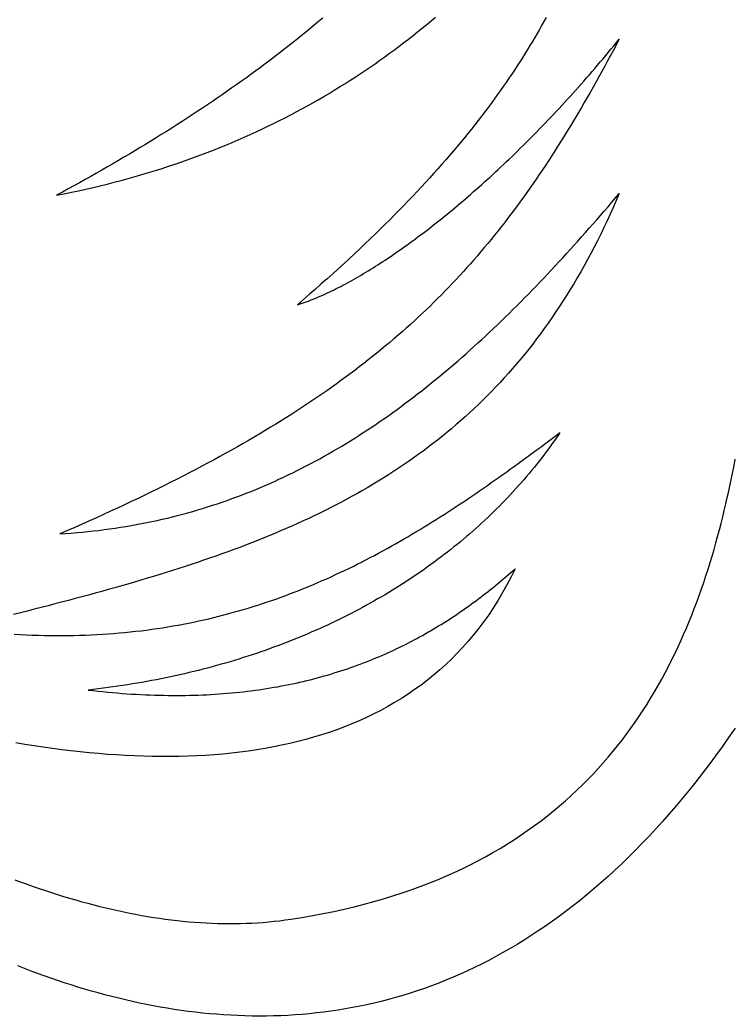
# Model space of a CAD drawing. Extents: x 5 to 105, y 2 to 136.
# Drawn here: x 68.8 to 77.66, y 24.67 to 37 of the extents above; entities that cross this region are included whole.
import ezdxf

# ---------------------------------------------------------------- set-up
doc = ezdxf.new("R2010")
doc.units = 0
doc.layers.get('0').update_dxf_attribs({"linetype": 'CONTINUOUS'})

msp = doc.modelspace()

# ---------------------------------------------------------------- linework, layer by layer
at = {"color": 7}
for points in [[(69.2576, 34.8307, 0), (69.3491, 34.8485, 0), (69.4399, 34.867, 0), (69.5301, 34.886, 0), (69.6196, 34.9057, 0), (69.7085, 34.926, 0), (69.7967, 34.9469, 0), (69.8843, 34.9683, 0), (69.9713, 34.9904, 0), (70.0576, 35.0131, 0), (70.1432, 35.0363, 0), (70.2283, 35.0602, 0), (70.3127, 35.0846, 0), (70.3965, 35.1095, 0), (70.4796, 35.135, 0), (70.5621, 35.1611, 0), (70.644, 35.1877, 0), (70.7253, 35.2149, 0), (70.806, 35.2425, 0), (70.8861, 35.2708, 0), (70.9655, 35.2995, 0), (71.0444, 35.3287, 0), (71.1226, 35.3585, 0), (71.2002, 35.3888, 0), (71.2773, 35.4195, 0), (71.3537, 35.4508, 0), (71.4295, 35.4825, 0), (71.5048, 35.5147, 0), (71.5794, 35.5474, 0), (71.6535, 35.5806, 0), (71.7269, 35.6142, 0), (71.7998, 35.6483, 0), (71.8721, 35.6828, 0), (71.9439, 35.7178, 0), (72.015, 35.7532, 0), (72.0856, 35.7891, 0), (72.1556, 35.8253, 0), (72.2251, 35.862, 0), (72.2939, 35.8991, 0), (72.3622, 35.9366, 0), (72.43, 35.9745, 0), (72.4972, 36.0129, 0), (72.5638, 36.0516, 0), (72.6299, 36.0906, 0), (72.6954, 36.1301, 0), (72.7604, 36.1699, 0), (72.8248, 36.2101, 0), (72.8887, 36.2507, 0), (72.9521, 36.2916, 0), (73.0149, 36.3329, 0), (73.0771, 36.3745, 0), (73.1389, 36.4165, 0), (73.2001, 36.4587, 0), (73.2607, 36.5013, 0), (73.3209, 36.5443, 0), (73.3805, 36.5875, 0), (73.4396, 36.631, 0), (73.4982, 36.6749, 0), (73.5562, 36.719, 0), (73.6138, 36.7634, 0), (73.6708, 36.8081, 0), (73.7273, 36.8531, 0), (73.7834, 36.8984, 0), (73.8389, 36.9439, 0), (73.8939, 36.9897, 0), (73.9484, 37.0357, 0)], [(72.5536, 37.0231, 0), (72.5008, 36.9788, 0), (72.4477, 36.9346, 0), (72.3942, 36.8905, 0), (72.3404, 36.8465, 0), (72.2861, 36.8027, 0), (72.2315, 36.7589, 0), (72.1765, 36.7153, 0), (72.1212, 36.6717, 0), (72.0654, 36.6283, 0), (72.0093, 36.585, 0), (71.9528, 36.5419, 0), (71.896, 36.4988, 0), (71.8388, 36.4559, 0), (71.7812, 36.413, 0), (71.7232, 36.3703, 0), (71.6649, 36.3277, 0), (71.6062, 36.2852, 0), (71.5471, 36.2428, 0), (71.4877, 36.2005, 0), (71.4279, 36.1584, 0), (71.3678, 36.1163, 0), (71.3073, 36.0744, 0), (71.2464, 36.0326, 0), (71.1852, 35.9909, 0), (71.1236, 35.9493, 0), (71.0617, 35.9078, 0), (70.9994, 35.8665, 0), (70.9367, 35.8252, 0), (70.8737, 35.7841, 0), (70.8104, 35.7431, 0), (70.7467, 35.7022, 0), (70.6826, 35.6614, 0), (70.6182, 35.6207, 0), (70.5534, 35.5801, 0), (70.4883, 35.5397, 0), (70.4228, 35.4993, 0), (70.357, 35.4591, 0), (70.2909, 35.419, 0), (70.2244, 35.379, 0), (70.1575, 35.3391, 0), (70.0903, 35.2993, 0), (70.0228, 35.2596, 0), (69.9549, 35.2201, 0), (69.8867, 35.1806, 0), (69.8182, 35.1413, 0), (69.7493, 35.1021, 0), (69.6801, 35.063, 0), (69.6105, 35.024, 0), (69.5406, 34.9851, 0), (69.4703, 34.9463, 0), (69.3998, 34.9077, 0), (69.3289, 34.8691, 0), (69.2576, 34.8307, 0)], [(75.3167, 37.0299, 0), (75.2898, 36.9806, 0), (75.2623, 36.9312, 0), (75.2344, 36.8817, 0), (75.206, 36.8321, 0), (75.1771, 36.7824, 0), (75.1476, 36.7325, 0), (75.1176, 36.6825, 0), (75.0871, 36.6324, 0), (75.0561, 36.5821, 0), (75.0245, 36.5318, 0), (74.9923, 36.4812, 0), (74.9596, 36.4305, 0), (74.9262, 36.3797, 0), (74.8923, 36.3287, 0), (74.8578, 36.2776, 0), (74.8227, 36.2262, 0), (74.787, 36.1747, 0), (74.7506, 36.1231, 0), (74.7136, 36.0712, 0), (74.676, 36.0192, 0), (74.6377, 35.9669, 0), (74.5987, 35.9145, 0), (74.5591, 35.8619, 0), (74.5187, 35.809, 0), (74.4777, 35.756, 0), (74.436, 35.7027, 0), (74.3936, 35.6493, 0), (74.3504, 35.5956, 0), (74.3066, 35.5416, 0), (74.2619, 35.4875, 0), (74.2166, 35.4331, 0), (74.1705, 35.3784, 0), (74.1236, 35.3235, 0), (74.0759, 35.2684, 0), (74.0275, 35.213, 0), (73.9782, 35.1573, 0), (73.9282, 35.1014, 0), (73.8773, 35.0452, 0), (73.8256, 34.9887, 0), (73.7731, 34.932, 0), (73.7198, 34.8749, 0), (73.6656, 34.8176, 0), (73.6105, 34.76, 0), (73.5546, 34.702, 0), (73.4978, 34.6438, 0), (73.4401, 34.5853, 0), (73.3815, 34.5264, 0), (73.322, 34.4673, 0), (73.2616, 34.4078, 0), (73.2002, 34.348, 0), (73.138, 34.2878, 0), (73.0747, 34.2273, 0), (73.0106, 34.1665, 0), (72.9454, 34.1053, 0), (72.8793, 34.0438, 0), (72.8123, 33.9819, 0), (72.7442, 33.9197, 0), (72.6751, 33.8571, 0), (72.6051, 33.7941, 0), (72.534, 33.7308, 0), (72.4619, 33.667, 0), (72.3887, 33.6029, 0), (72.3145, 33.5384, 0), (72.2393, 33.4735, 0)], [(76.2238, 36.7637, 0), (76.1877, 36.6955, 0), (76.1517, 36.6277, 0), (76.1157, 36.5605, 0), (76.0796, 36.4938, 0), (76.0436, 36.4275, 0), (76.0075, 36.3618, 0), (75.9715, 36.2965, 0), (75.9354, 36.2318, 0), (75.8992, 36.1675, 0), (75.863, 36.1036, 0), (75.8268, 36.0403, 0), (75.7905, 35.9774, 0), (75.7541, 35.9149, 0), (75.7176, 35.8529, 0), (75.6811, 35.7914, 0), (75.6445, 35.7303, 0), (75.6078, 35.6696, 0), (75.5709, 35.6094, 0), (75.534, 35.5496, 0), (75.4969, 35.4902, 0), (75.4598, 35.4313, 0), (75.4224, 35.3728, 0), (75.385, 35.3146, 0), (75.3474, 35.2569, 0), (75.3096, 35.1996, 0), (75.2717, 35.1427, 0), (75.2336, 35.0862, 0), (75.1953, 35.0301, 0), (75.1569, 34.9743, 0), (75.1182, 34.919, 0), (75.0794, 34.864, 0), (75.0403, 34.8093, 0), (75.001, 34.7551, 0), (74.9615, 34.7012, 0), (74.9218, 34.6477, 0), (74.8818, 34.5945, 0), (74.8416, 34.5417, 0), (74.8012, 34.4892, 0), (74.7604, 34.437, 0), (74.7195, 34.3852, 0), (74.6782, 34.3337, 0), (74.6367, 34.2825, 0), (74.5948, 34.2317, 0), (74.5527, 34.1812, 0), (74.5103, 34.1309, 0), (74.4676, 34.081, 0), (74.4245, 34.0314, 0), (74.3811, 33.9821, 0), (74.3374, 33.9331, 0), (74.2934, 33.8844, 0), (74.249, 33.8359, 0), (74.2042, 33.7878, 0), (74.1591, 33.7399, 0), (74.1136, 33.6922, 0), (74.0677, 33.6449, 0), (74.0215, 33.5978, 0), (73.9748, 33.5509, 0), (73.9278, 33.5044, 0), (73.8804, 33.458, 0), (73.8325, 33.4119, 0), (73.7842, 33.3661, 0), (73.7355, 33.3204, 0), (73.6864, 33.275, 0), (73.6368, 33.2299, 0), (73.5868, 33.1849, 0), (73.5363, 33.1402, 0), (73.4853, 33.0956, 0), (73.4339, 33.0513, 0), (73.382, 33.0072, 0), (73.3296, 32.9633, 0), (73.2767, 32.9195, 0), (73.2233, 32.876, 0), (73.1694, 32.8326, 0), (73.115, 32.7894, 0), (73.06, 32.7464, 0), (73.0046, 32.7036, 0), (72.9486, 32.6609, 0), (72.892, 32.6184, 0), (72.8349, 32.576, 0), (72.7772, 32.5338, 0), (72.719, 32.4917, 0), (72.6602, 32.4498, 0), (72.6008, 32.408, 0), (72.5408, 32.3664, 0), (72.4802, 32.3249, 0), (72.419, 32.2834, 0), (72.3572, 32.2422, 0), (72.2948, 32.201, 0), (72.2317, 32.1599, 0), (72.168, 32.119, 0), (72.1037, 32.0781, 0), (72.0387, 32.0374, 0), (71.9731, 31.9967, 0), (71.9068, 31.9561, 0), (71.8399, 31.9156, 0), (71.7722, 31.8752, 0), (71.7039, 31.8349, 0), (71.6349, 31.7946, 0), (71.5651, 31.7544, 0), (71.4947, 31.7142, 0), (71.4236, 31.6741, 0), (71.3517, 31.6341, 0), (71.2791, 31.5941, 0), (71.2058, 31.5541, 0), (71.1317, 31.5142, 0), (71.0568, 31.4743, 0), (70.9812, 31.4344, 0), (70.9049, 31.3946, 0), (70.8278, 31.3548, 0), (70.7498, 31.3149, 0), (70.6711, 31.2751, 0), (70.5916, 31.2353, 0), (70.5113, 31.1955, 0), (70.4302, 31.1557, 0), (70.3483, 31.1159, 0), (70.2655, 31.0761, 0), (70.1819, 31.0362, 0), (70.0975, 30.9964, 0), (70.0122, 30.9565, 0), (69.9261, 30.9166, 0), (69.8391, 30.8766, 0), (69.7512, 30.8366, 0), (69.6625, 30.7965, 0), (69.5729, 30.7564, 0), (69.4824, 30.7163, 0), (69.3909, 30.6761, 0), (69.2986, 30.6358, 0)], [(72.2393, 33.4735, 0), (72.2627, 33.481, 0), (72.2863, 33.4888, 0), (72.3102, 33.4969, 0), (72.3343, 33.5054, 0), (72.3586, 33.5142, 0), (72.3831, 33.5234, 0), (72.4078, 33.5329, 0), (72.4327, 33.5427, 0), (72.4578, 33.5529, 0), (72.4831, 33.5634, 0), (72.5087, 33.5743, 0), (72.5344, 33.5854, 0), (72.5603, 33.5969, 0), (72.5864, 33.6087, 0), (72.6127, 33.6209, 0), (72.6392, 33.6334, 0), (72.6659, 33.6462, 0), (72.6927, 33.6593, 0), (72.7197, 33.6728, 0), (72.747, 33.6865, 0), (72.7744, 33.7006, 0), (72.8019, 33.715, 0), (72.8297, 33.7298, 0), (72.8576, 33.7448, 0), (72.8857, 33.7602, 0), (72.9139, 33.7758, 0), (72.9423, 33.7918, 0), (72.9709, 33.8081, 0), (72.9996, 33.8247, 0), (73.0285, 33.8416, 0), (73.0575, 33.8589, 0), (73.0867, 33.8764, 0), (73.1161, 33.8942, 0), (73.1456, 33.9124, 0), (73.1752, 33.9308, 0), (73.205, 33.9496, 0), (73.2349, 33.9686, 0), (73.2649, 33.988, 0), (73.2951, 34.0076, 0), (73.3255, 34.0276, 0), (73.3559, 34.0478, 0), (73.3865, 34.0683, 0), (73.4172, 34.0892, 0), (73.4481, 34.1103, 0), (73.4791, 34.1317, 0), (73.5101, 34.1534, 0), (73.5413, 34.1754, 0), (73.5727, 34.1977, 0), (73.6041, 34.2202, 0), (73.6357, 34.2431, 0), (73.6673, 34.2662, 0), (73.6991, 34.2896, 0), (73.731, 34.3133, 0), (73.7629, 34.3373, 0), (73.795, 34.3616, 0), (73.8272, 34.3861, 0), (73.8595, 34.4109, 0), (73.8918, 34.436, 0), (73.9243, 34.4614, 0), (73.9568, 34.487, 0), (73.9895, 34.5129, 0), (74.0222, 34.5391, 0), (74.055, 34.5656, 0), (74.0879, 34.5923, 0), (74.1208, 34.6193, 0), (74.1539, 34.6465, 0), (74.187, 34.674, 0), (74.2201, 34.7018, 0), (74.2534, 34.7298, 0), (74.2867, 34.7581, 0), (74.3201, 34.7867, 0), (74.3535, 34.8155, 0), (74.3871, 34.8446, 0), (74.4206, 34.8739, 0), (74.4542, 34.9035, 0), (74.4879, 34.9334, 0), (74.5216, 34.9634, 0), (74.5554, 34.9938, 0), (74.5892, 35.0244, 0), (74.6231, 35.0552, 0), (74.657, 35.0863, 0), (74.6909, 35.1177, 0), (74.7249, 35.1493, 0), (74.759, 35.1811, 0), (74.793, 35.2132, 0), (74.8271, 35.2455, 0), (74.8612, 35.278, 0), (74.8954, 35.3108, 0), (74.9295, 35.3439, 0), (74.9637, 35.3771, 0), (74.9979, 35.4106, 0), (75.0321, 35.4444, 0), (75.0664, 35.4783, 0), (75.1006, 35.5125, 0), (75.1349, 35.547, 0), (75.1692, 35.5816, 0), (75.2035, 35.6165, 0), (75.2377, 35.6517, 0), (75.272, 35.687, 0), (75.3063, 35.7226, 0), (75.3406, 35.7584, 0), (75.3749, 35.7944, 0), (75.4092, 35.8306, 0), (75.4434, 35.8671, 0), (75.4777, 35.9038, 0), (75.5119, 35.9407, 0), (75.5461, 35.9778, 0), (75.5803, 36.0151, 0), (75.6145, 36.0527, 0), (75.6487, 36.0904, 0), (75.6828, 36.1284, 0), (75.7169, 36.1666, 0), (75.751, 36.205, 0), (75.7851, 36.2436, 0), (75.8191, 36.2824, 0), (75.8531, 36.3214, 0), (75.887, 36.3606, 0), (75.9209, 36.4, 0), (75.9548, 36.4396, 0), (75.9886, 36.4794, 0), (76.0223, 36.5195, 0), (76.056, 36.5597, 0), (76.0897, 36.6001, 0), (76.1233, 36.6407, 0), (76.1569, 36.6815, 0), (76.1904, 36.7225, 0), (76.2238, 36.7637, 0)], [(76.2238, 34.8514, 0), (76.1866, 34.7647, 0), (76.149, 34.6791, 0), (76.1108, 34.5945, 0), (76.0722, 34.5111, 0), (76.0331, 34.4286, 0), (75.9935, 34.3473, 0), (75.9535, 34.2669, 0), (75.9129, 34.1876, 0), (75.8719, 34.1093, 0), (75.8304, 34.032, 0), (75.7884, 33.9557, 0), (75.746, 33.8804, 0), (75.7031, 33.806, 0), (75.6597, 33.7327, 0), (75.6158, 33.6603, 0), (75.5715, 33.5888, 0), (75.5267, 33.5183, 0), (75.4814, 33.4487, 0), (75.4357, 33.3801, 0), (75.3895, 33.3123, 0), (75.3428, 33.2455, 0), (75.2957, 33.1796, 0), (75.2481, 33.1145, 0), (75.2001, 33.0504, 0), (75.1516, 32.9871, 0), (75.1026, 32.9246, 0), (75.0532, 32.863, 0), (75.0034, 32.8023, 0), (74.953, 32.7424, 0), (74.9023, 32.6833, 0), (74.8511, 32.6251, 0), (74.7994, 32.5676, 0), (74.7473, 32.511, 0), (74.6947, 32.4551, 0), (74.6417, 32.4, 0), (74.5882, 32.3457, 0), (74.5343, 32.2922, 0), (74.48, 32.2394, 0), (74.4252, 32.1874, 0), (74.37, 32.136, 0), (74.3143, 32.0855, 0), (74.2582, 32.0356, 0), (74.2017, 31.9864, 0), (74.1447, 31.938, 0), (74.0873, 31.8902, 0), (74.0295, 31.8431, 0), (73.9712, 31.7967, 0), (73.9126, 31.7509, 0), (73.8534, 31.7059, 0), (73.7939, 31.6614, 0), (73.7339, 31.6176, 0), (73.6735, 31.5744, 0), (73.6127, 31.5318, 0), (73.5514, 31.4899, 0), (73.4898, 31.4485, 0), (73.4277, 31.4077, 0), (73.3652, 31.3675, 0), (73.3023, 31.3279, 0), (73.2389, 31.2889, 0), (73.1752, 31.2504, 0), (73.111, 31.2124, 0), (73.0464, 31.175, 0), (72.9815, 31.1382, 0), (72.9161, 31.1018, 0), (72.8503, 31.0659, 0), (72.784, 31.0306, 0), (72.7174, 30.9957, 0), (72.6504, 30.9614, 0), (72.583, 30.9274, 0), (72.5151, 30.894, 0), (72.4469, 30.861, 0), (72.3783, 30.8285, 0), (72.3092, 30.7964, 0), (72.2398, 30.7647, 0), (72.17, 30.7335, 0), (72.0998, 30.7027, 0), (72.0292, 30.6722, 0), (71.9581, 30.6422, 0), (71.8867, 30.6125, 0), (71.815, 30.5832, 0), (71.7428, 30.5543, 0), (71.6702, 30.5258, 0), (71.5973, 30.4975, 0), (71.5239, 30.4697, 0), (71.4502, 30.4421, 0), (71.3761, 30.4149, 0), (71.3016, 30.388, 0), (71.2268, 30.3614, 0), (71.1515, 30.3351, 0), (71.0759, 30.3091, 0), (70.9999, 30.2833, 0), (70.9235, 30.2578, 0), (70.8468, 30.2326, 0), (70.7697, 30.2076, 0), (70.6922, 30.1829, 0), (70.6143, 30.1583, 0), (70.5361, 30.1341, 0), (70.4575, 30.11, 0), (70.3785, 30.0861, 0), (70.2992, 30.0624, 0), (70.2195, 30.0389, 0), (70.1394, 30.0156, 0), (70.059, 29.9925, 0), (69.9782, 29.9695, 0), (69.8971, 29.9466, 0), (69.8156, 29.9239, 0), (69.7338, 29.9014, 0), (69.6515, 29.8789, 0), (69.569, 29.8566, 0), (69.4861, 29.8344, 0), (69.4028, 29.8122, 0), (69.3192, 29.7902, 0), (69.2352, 29.7682, 0), (69.1509, 29.7463, 0), (69.0662, 29.7245, 0), (68.9812, 29.7027, 0), (68.8959, 29.6809, 0), (68.8102, 29.6592, 0), (68.7241, 29.6375, 0)], [(69.2986, 30.6358, 0), (69.3684, 30.6404, 0), (69.4378, 30.6456, 0), (69.5069, 30.6514, 0), (69.5756, 30.6578, 0), (69.6439, 30.6647, 0), (69.7119, 30.6721, 0), (69.7796, 30.6801, 0), (69.8469, 30.6886, 0), (69.9139, 30.6977, 0), (69.9806, 30.7074, 0), (70.0469, 30.7175, 0), (70.1129, 30.7282, 0), (70.1786, 30.7395, 0), (70.2439, 30.7513, 0), (70.3089, 30.7636, 0), (70.3736, 30.7764, 0), (70.438, 30.7897, 0), (70.5021, 30.8036, 0), (70.5659, 30.818, 0), (70.6294, 30.8329, 0), (70.6925, 30.8483, 0), (70.7554, 30.8643, 0), (70.8179, 30.8807, 0), (70.8802, 30.8976, 0), (70.9422, 30.9151, 0), (71.0038, 30.933, 0), (71.0652, 30.9515, 0), (71.1263, 30.9704, 0), (71.1871, 30.9898, 0), (71.2477, 31.0098, 0), (71.308, 31.0302, 0), (71.3679, 31.0511, 0), (71.4277, 31.0724, 0), (71.4871, 31.0943, 0), (71.5463, 31.1166, 0), (71.6052, 31.1394, 0), (71.6639, 31.1627, 0), (71.7223, 31.1864, 0), (71.7804, 31.2106, 0), (71.8383, 31.2353, 0), (71.896, 31.2604, 0), (71.9534, 31.286, 0), (72.0105, 31.312, 0), (72.0675, 31.3385, 0), (72.1241, 31.3654, 0), (72.1806, 31.3928, 0), (72.2368, 31.4206, 0), (72.2928, 31.4489, 0), (72.3485, 31.4776, 0), (72.4041, 31.5068, 0), (72.4594, 31.5364, 0), (72.5145, 31.5664, 0), (72.5693, 31.5968, 0), (72.624, 31.6277, 0), (72.6784, 31.659, 0), (72.7327, 31.6907, 0), (72.7867, 31.7228, 0), (72.8406, 31.7553, 0), (72.8942, 31.7883, 0), (72.9476, 31.8216, 0), (73.0009, 31.8554, 0), (73.0539, 31.8896, 0), (73.1068, 31.9242, 0), (73.1595, 31.9591, 0), (73.2119, 31.9945, 0), (73.2643, 32.0303, 0), (73.3164, 32.0664, 0), (73.3684, 32.103, 0), (73.4201, 32.1399, 0), (73.4718, 32.1772, 0), (73.5232, 32.2149, 0), (73.5745, 32.253, 0), (73.6256, 32.2914, 0), (73.6766, 32.3302, 0), (73.7274, 32.3694, 0), (73.7781, 32.409, 0), (73.8286, 32.4489, 0), (73.879, 32.4892, 0), (73.9292, 32.5298, 0), (73.9793, 32.5708, 0), (74.0292, 32.6122, 0), (74.079, 32.6539, 0), (74.1287, 32.6959, 0), (74.1782, 32.7383, 0), (74.2276, 32.7811, 0), (74.2769, 32.8242, 0), (74.3261, 32.8676, 0), (74.3751, 32.9113, 0), (74.424, 32.9554, 0), (74.4728, 32.9999, 0), (74.5215, 33.0446, 0), (74.5701, 33.0897, 0), (74.6186, 33.1351, 0), (74.667, 33.1808, 0), (74.7153, 33.2268, 0), (74.7635, 33.2732, 0), (74.8116, 33.3198, 0), (74.8596, 33.3668, 0), (74.9075, 33.4141, 0), (74.9553, 33.4616, 0), (75.003, 33.5095, 0), (75.0507, 33.5577, 0), (75.0983, 33.6062, 0), (75.1458, 33.6549, 0), (75.1932, 33.704, 0), (75.2406, 33.7533, 0), (75.2878, 33.803, 0), (75.3351, 33.8529, 0), (75.3822, 33.9031, 0), (75.4293, 33.9535, 0), (75.4764, 34.0043, 0), (75.5234, 34.0553, 0), (75.5703, 34.1066, 0), (75.6172, 34.1581, 0), (75.6641, 34.2099, 0), (75.7109, 34.262, 0), (75.7577, 34.3144, 0), (75.8044, 34.367, 0), (75.8511, 34.4198, 0), (75.8978, 34.4729, 0), (75.9444, 34.5262, 0), (75.991, 34.5798, 0), (76.0376, 34.6337, 0), (76.0842, 34.6877, 0), (76.1307, 34.742, 0), (76.1773, 34.7966, 0), (76.2238, 34.8514, 0)], [(68.7297, 29.3948, 0), (68.8058, 29.3904, 0), (68.8814, 29.3867, 0), (68.9565, 29.3836, 0), (69.0312, 29.3811, 0), (69.1055, 29.3792, 0), (69.1793, 29.378, 0), (69.2527, 29.3773, 0), (69.3256, 29.3773, 0), (69.3981, 29.3779, 0), (69.4701, 29.379, 0), (69.5417, 29.3808, 0), (69.6129, 29.3831, 0), (69.6837, 29.386, 0), (69.7541, 29.3895, 0), (69.824, 29.3936, 0), (69.8936, 29.3982, 0), (69.9627, 29.4034, 0), (70.0314, 29.4091, 0), (70.0998, 29.4154, 0), (70.1677, 29.4223, 0), (70.2352, 29.4296, 0), (70.3024, 29.4375, 0), (70.3692, 29.446, 0), (70.4355, 29.4549, 0), (70.5015, 29.4644, 0), (70.5672, 29.4744, 0), (70.6324, 29.4849, 0), (70.6973, 29.4959, 0), (70.7619, 29.5073, 0), (70.826, 29.5193, 0), (70.8898, 29.5318, 0), (70.9533, 29.5447, 0), (71.0164, 29.5582, 0), (71.0792, 29.5721, 0), (71.1416, 29.5864, 0), (71.2037, 29.6012, 0), (71.2655, 29.6165, 0), (71.3269, 29.6322, 0), (71.388, 29.6484, 0), (71.4487, 29.665, 0), (71.5092, 29.6821, 0), (71.5693, 29.6995, 0), (71.6291, 29.7174, 0), (71.6887, 29.7358, 0), (71.7479, 29.7545, 0), (71.8068, 29.7736, 0), (71.8654, 29.7932, 0), (71.9237, 29.8131, 0), (71.9817, 29.8335, 0), (72.0394, 29.8542, 0), (72.0969, 29.8753, 0), (72.1541, 29.8968, 0), (72.2109, 29.9186, 0), (72.2676, 29.9409, 0), (72.3239, 29.9634, 0), (72.38, 29.9864, 0), (72.4358, 30.0097, 0), (72.4914, 30.0333, 0), (72.5467, 30.0573, 0), (72.6017, 30.0816, 0), (72.6565, 30.1063, 0), (72.7111, 30.1313, 0), (72.7654, 30.1566, 0), (72.8195, 30.1822, 0), (72.8734, 30.2081, 0), (72.927, 30.2343, 0), (72.9804, 30.2609, 0), (73.0336, 30.2877, 0), (73.0865, 30.3148, 0), (73.1392, 30.3422, 0), (73.1918, 30.3699, 0), (73.2441, 30.3978, 0), (73.2962, 30.426, 0), (73.3481, 30.4545, 0), (73.3998, 30.4833, 0), (73.4514, 30.5123, 0), (73.5027, 30.5415, 0), (73.5538, 30.571, 0), (73.6048, 30.6007, 0), (73.6556, 30.6307, 0), (73.7062, 30.6609, 0), (73.7566, 30.6913, 0), (73.8069, 30.7219, 0), (73.857, 30.7527, 0), (73.9069, 30.7838, 0), (73.9567, 30.815, 0), (74.0064, 30.8464, 0), (74.0558, 30.8781, 0), (74.1052, 30.9099, 0), (74.1544, 30.9419, 0), (74.2034, 30.9741, 0), (74.2523, 31.0064, 0), (74.3011, 31.0389, 0), (74.3498, 31.0716, 0), (74.3983, 31.1044, 0), (74.4467, 31.1374, 0), (74.495, 31.1705, 0), (74.5432, 31.2038, 0), (74.5912, 31.2372, 0), (74.6392, 31.2707, 0), (74.687, 31.3043, 0), (74.7348, 31.3381, 0), (74.7825, 31.372, 0), (74.83, 31.406, 0), (74.8775, 31.44, 0), (74.9249, 31.4742, 0), (74.9722, 31.5085, 0), (75.0194, 31.5429, 0), (75.0666, 31.5773, 0), (75.1137, 31.6118, 0), (75.1607, 31.6464, 0), (75.2077, 31.6811, 0), (75.2546, 31.7158, 0), (75.3014, 31.7506, 0), (75.3482, 31.7855, 0), (75.3949, 31.8203, 0), (75.4416, 31.8553, 0), (75.4883, 31.8902, 0)], [(75.4883, 31.8902, 0), (75.4609, 31.85, 0), (75.4332, 31.81, 0), (75.4051, 31.7701, 0), (75.3767, 31.7305, 0), (75.348, 31.6911, 0), (75.3189, 31.6518, 0), (75.2895, 31.6128, 0), (75.2597, 31.5739, 0), (75.2297, 31.5353, 0), (75.1992, 31.4968, 0), (75.1685, 31.4586, 0), (75.1374, 31.4205, 0), (75.106, 31.3827, 0), (75.0742, 31.3451, 0), (75.0422, 31.3076, 0), (75.0098, 31.2704, 0), (74.977, 31.2334, 0), (74.944, 31.1966, 0), (74.9106, 31.16, 0), (74.8769, 31.1237, 0), (74.8429, 31.0875, 0), (74.8086, 31.0516, 0), (74.7739, 31.0158, 0), (74.7389, 30.9803, 0), (74.7036, 30.9451, 0), (74.668, 30.91, 0), (74.6321, 30.8751, 0), (74.5959, 30.8405, 0), (74.5593, 30.8061, 0), (74.5225, 30.7719, 0), (74.4853, 30.738, 0), (74.4478, 30.7043, 0), (74.41, 30.6708, 0), (74.3719, 30.6375, 0), (74.3335, 30.6044, 0), (74.2948, 30.5716, 0), (74.2558, 30.5391, 0), (74.2165, 30.5067, 0), (74.1769, 30.4746, 0), (74.137, 30.4427, 0), (74.0968, 30.4111, 0), (74.0563, 30.3797, 0), (74.0155, 30.3486, 0), (73.9744, 30.3176, 0), (73.933, 30.287, 0), (73.8913, 30.2565, 0), (73.8494, 30.2263, 0), (73.8071, 30.1964, 0), (73.7646, 30.1667, 0), (73.7217, 30.1373, 0), (73.6786, 30.1081, 0), (73.6352, 30.0791, 0), (73.5915, 30.0504, 0), (73.5475, 30.0219, 0), (73.5032, 29.9938, 0), (73.4587, 29.9658, 0), (73.4139, 29.9381, 0), (73.3688, 29.9107, 0), (73.3234, 29.8835, 0), (73.2777, 29.8566, 0), (73.2318, 29.83, 0), (73.1856, 29.8036, 0), (73.1391, 29.7774, 0), (73.0923, 29.7516, 0), (73.0453, 29.726, 0), (72.998, 29.7006, 0), (72.9505, 29.6755, 0), (72.9026, 29.6507, 0), (72.8545, 29.6262, 0), (72.8062, 29.6019, 0), (72.7575, 29.578, 0), (72.7086, 29.5542, 0), (72.6595, 29.5308, 0), (72.6101, 29.5076, 0), (72.5604, 29.4847, 0), (72.5105, 29.4621, 0), (72.4603, 29.4398, 0), (72.4099, 29.4177, 0), (72.3592, 29.3959, 0), (72.3082, 29.3744, 0), (72.257, 29.3532, 0), (72.2055, 29.3323, 0), (72.1538, 29.3116, 0), (72.1019, 29.2913, 0), (72.0497, 29.2712, 0), (71.9972, 29.2514, 0), (71.9445, 29.2319, 0), (71.8916, 29.2127, 0), (71.8384, 29.1938, 0), (71.785, 29.1752, 0), (71.7313, 29.1569, 0), (71.6774, 29.1388, 0), (71.6233, 29.1211, 0), (71.5689, 29.1037, 0), (71.5142, 29.0865, 0), (71.4594, 29.0697, 0), (71.4043, 29.0532, 0), (71.349, 29.0369, 0), (71.2934, 29.021, 0), (71.2376, 29.0054, 0), (71.1816, 28.99, 0), (71.1254, 28.975, 0), (71.0689, 28.9603, 0), (71.0122, 28.9459, 0), (70.9553, 28.9318, 0), (70.8981, 28.9181, 0), (70.8407, 28.9046, 0), (70.7831, 28.8915, 0), (70.7253, 28.8786, 0), (70.6673, 28.8661, 0), (70.609, 28.8539, 0), (70.5506, 28.842, 0), (70.4919, 28.8305, 0), (70.433, 28.8192, 0), (70.3739, 28.8083, 0), (70.3146, 28.7977, 0), (70.255, 28.7874, 0), (70.1953, 28.7775, 0), (70.1353, 28.7679, 0), (70.0751, 28.7586, 0), (70.0148, 28.7496, 0), (69.9542, 28.741, 0), (69.8934, 28.7327, 0), (69.8324, 28.7247, 0), (69.7712, 28.7171, 0), (69.7099, 28.7098, 0), (69.6483, 28.7028, 0)], [(72.1569, 25.8651, 0), (72.2933, 25.8865, 0), (72.4275, 25.9097, 0), (72.5594, 25.9346, 0), (72.689, 25.961, 0), (72.8164, 25.9891, 0), (72.9415, 26.0188, 0), (73.0645, 26.05, 0), (73.1852, 26.0828, 0), (73.3038, 26.117, 0), (73.4203, 26.1528, 0), (73.5346, 26.19, 0), (73.6469, 26.2287, 0), (73.757, 26.2688, 0), (73.8651, 26.3103, 0), (73.9712, 26.3531, 0), (74.0753, 26.3973, 0), (74.1774, 26.4429, 0), (74.2775, 26.4897, 0), (74.3756, 26.5378, 0), (74.4719, 26.5871, 0), (74.5662, 26.6377, 0), (74.6586, 26.6895, 0), (74.7492, 26.7424, 0), (74.8379, 26.7965, 0), (74.9249, 26.8517, 0), (75.01, 26.9081, 0), (75.0933, 26.9655, 0), (75.1749, 27.024, 0), (75.2548, 27.0835, 0), (75.3329, 27.144, 0), (75.4093, 27.2055, 0), (75.4841, 27.268, 0), (75.5572, 27.3314, 0), (75.6287, 27.3957, 0), (75.6986, 27.4609, 0), (75.7669, 27.527, 0), (75.8336, 27.5939, 0), (75.8988, 27.6617, 0), (75.9624, 27.7302, 0), (76.0246, 27.7995, 0), (76.0853, 27.8695, 0), (76.1445, 27.9403, 0), (76.2023, 28.0118, 0), (76.2587, 28.0839, 0), (76.3136, 28.1567, 0), (76.3672, 28.2301, 0), (76.4195, 28.3041, 0), (76.4704, 28.3787, 0), (76.52, 28.4539, 0), (76.5683, 28.5296, 0), (76.6153, 28.6057, 0), (76.6611, 28.6824, 0), (76.7057, 28.7595, 0), (76.7491, 28.8371, 0), (76.7913, 28.915, 0), (76.8323, 28.9934, 0), (76.8722, 29.0721, 0), (76.911, 29.1512, 0), (76.9486, 29.2305, 0), (76.9852, 29.3102, 0), (77.0208, 29.3901, 0), (77.0553, 29.4703, 0), (77.0888, 29.5506, 0), (77.1213, 29.6312, 0), (77.1528, 29.712, 0), (77.1834, 29.7928, 0), (77.213, 29.8739, 0), (77.2418, 29.955, 0), (77.2697, 30.0361, 0), (77.2967, 30.1174, 0), (77.3228, 30.1986, 0), (77.3482, 30.2799, 0), (77.3727, 30.3611, 0), (77.3964, 30.4423, 0), (77.4195, 30.5234, 0), (77.4417, 30.6045, 0), (77.4633, 30.6854, 0), (77.4841, 30.7661, 0), (77.5043, 30.8467, 0), (77.5239, 30.9271, 0), (77.5428, 31.0073, 0), (77.5611, 31.0873, 0), (77.5788, 31.167, 0), (77.5959, 31.2464, 0), (77.6125, 31.3255, 0), (77.6286, 31.4042, 0), (77.6442, 31.4826, 0), (77.6593, 31.5607, 0)], [(74.933, 30.204, 0), (74.8835, 30.1028, 0), (74.832, 30.0043, 0), (74.7786, 29.9084, 0), (74.7233, 29.815, 0), (74.6663, 29.7242, 0), (74.6074, 29.6359, 0), (74.5467, 29.5502, 0), (74.4842, 29.4669, 0), (74.4201, 29.386, 0), (74.3542, 29.3076, 0), (74.2867, 29.2316, 0), (74.2175, 29.158, 0), (74.1468, 29.0868, 0), (74.0744, 29.0178, 0), (74.0005, 28.9512, 0), (73.9251, 28.8869, 0), (73.8482, 28.8248, 0), (73.7699, 28.7649, 0), (73.6901, 28.7073, 0), (73.6089, 28.6518, 0), (73.5263, 28.5985, 0), (73.4424, 28.5473, 0), (73.3572, 28.4983, 0), (73.2707, 28.4513, 0), (73.1829, 28.4064, 0), (73.0939, 28.3635, 0), (73.0037, 28.3226, 0), (72.9123, 28.2837, 0), (72.8198, 28.2467, 0), (72.7262, 28.2117, 0), (72.6316, 28.1786, 0), (72.5358, 28.1474, 0), (72.4391, 28.118, 0), (72.3413, 28.0905, 0), (72.2426, 28.0648, 0), (72.1429, 28.0408, 0), (72.0424, 28.0186, 0), (71.941, 27.9982, 0), (71.8387, 27.9795, 0), (71.7356, 27.9624, 0), (71.6317, 27.947, 0), (71.5271, 27.9333, 0), (71.4217, 27.9211, 0), (71.3157, 27.9105, 0), (71.2089, 27.9015, 0), (71.1016, 27.8941, 0), (70.9936, 27.8881, 0), (70.885, 27.8836, 0), (70.7759, 27.8806, 0), (70.6662, 27.879, 0), (70.5561, 27.8789, 0), (70.4455, 27.8801, 0), (70.3344, 27.8827, 0), (70.223, 27.8866, 0), (70.1112, 27.8918, 0), (69.999, 27.8983, 0), (69.8865, 27.9061, 0), (69.7737, 27.9151, 0), (69.6607, 27.9253, 0), (69.5474, 27.9367, 0), (69.4339, 27.9493, 0), (69.3203, 27.963, 0), (69.2065, 27.9778, 0), (69.0926, 27.9938, 0), (68.9786, 28.0107, 0), (68.8645, 28.0287, 0), (68.7504, 28.0477, 0)], [(69.6483, 28.7028, 0), (69.7093, 28.6957, 0), (69.7699, 28.689, 0), (69.8302, 28.6828, 0), (69.89, 28.6769, 0), (69.9495, 28.6715, 0), (70.0087, 28.6664, 0), (70.0674, 28.6618, 0), (70.1258, 28.6575, 0), (70.1838, 28.6536, 0), (70.2415, 28.6501, 0), (70.2988, 28.647, 0), (70.3557, 28.6443, 0), (70.4122, 28.642, 0), (70.4684, 28.64, 0), (70.5243, 28.6385, 0), (70.5798, 28.6373, 0), (70.6349, 28.6364, 0), (70.6897, 28.636, 0), (70.7441, 28.6359, 0), (70.7982, 28.6361, 0), (70.8519, 28.6368, 0), (70.9053, 28.6377, 0), (70.9583, 28.6391, 0), (71.011, 28.6408, 0), (71.0634, 28.6428, 0), (71.1154, 28.6452, 0), (71.1671, 28.6479, 0), (71.2185, 28.651, 0), (71.2695, 28.6544, 0), (71.3201, 28.6581, 0), (71.3705, 28.6622, 0), (71.4205, 28.6666, 0), (71.4702, 28.6714, 0), (71.5196, 28.6764, 0), (71.5686, 28.6818, 0), (71.6174, 28.6875, 0), (71.6658, 28.6936, 0), (71.7139, 28.6999, 0), (71.7616, 28.7066, 0), (71.8091, 28.7135, 0), (71.8562, 28.7208, 0), (71.9031, 28.7284, 0), (71.9496, 28.7362, 0), (71.9958, 28.7444, 0), (72.0417, 28.7529, 0), (72.0873, 28.7617, 0), (72.1327, 28.7707, 0), (72.1777, 28.7801, 0), (72.2224, 28.7897, 0), (72.2668, 28.7996, 0), (72.3109, 28.8098, 0), (72.3547, 28.8203, 0), (72.3983, 28.831, 0), (72.4415, 28.842, 0), (72.4844, 28.8533, 0), (72.5271, 28.8649, 0), (72.5695, 28.8767, 0), (72.6116, 28.8888, 0), (72.6534, 28.9011, 0), (72.695, 28.9137, 0), (72.7362, 28.9266, 0), (72.7772, 28.9397, 0), (72.8179, 28.9531, 0), (72.8583, 28.9667, 0), (72.8985, 28.9805, 0), (72.9384, 28.9946, 0), (72.978, 29.0089, 0), (73.0174, 29.0235, 0), (73.0565, 29.0383, 0), (73.0954, 29.0533, 0), (73.1339, 29.0685, 0), (73.1723, 29.084, 0), (73.2103, 29.0997, 0), (73.2481, 29.1156, 0), (73.2857, 29.1318, 0), (73.323, 29.1481, 0), (73.36, 29.1647, 0), (73.3969, 29.1814, 0), (73.4334, 29.1984, 0), (73.4697, 29.2156, 0), (73.5058, 29.233, 0), (73.5416, 29.2506, 0), (73.5772, 29.2683, 0), (73.6126, 29.2863, 0), (73.6477, 29.3045, 0), (73.6826, 29.3228, 0), (73.7173, 29.3413, 0), (73.7517, 29.3601, 0), (73.7859, 29.3789, 0), (73.8198, 29.398, 0), (73.8536, 29.4173, 0), (73.8871, 29.4367, 0), (73.9204, 29.4563, 0), (73.9535, 29.476, 0), (73.9863, 29.4959, 0), (74.019, 29.516, 0), (74.0514, 29.5363, 0), (74.0836, 29.5567, 0), (74.1156, 29.5772, 0), (74.1474, 29.5979, 0), (74.179, 29.6187, 0), (74.2104, 29.6397, 0), (74.2416, 29.6609, 0), (74.2725, 29.6821, 0), (74.3033, 29.7035, 0), (74.3339, 29.7251, 0), (74.3642, 29.7468, 0), (74.3944, 29.7686, 0), (74.4244, 29.7905, 0), (74.4542, 29.8126, 0), (74.4838, 29.8348, 0), (74.5132, 29.8571, 0), (74.5425, 29.8795, 0), (74.5715, 29.902, 0), (74.6004, 29.9246, 0), (74.629, 29.9474, 0), (74.6575, 29.9702, 0), (74.6859, 29.9932, 0), (74.714, 30.0163, 0), (74.742, 30.0394, 0), (74.7698, 30.0627, 0), (74.7974, 30.086, 0), (74.8248, 30.1094, 0), (74.8521, 30.133, 0), (74.8793, 30.1566, 0), (74.9062, 30.1802, 0), (74.933, 30.204, 0)], [(77.6573, 28.2306, 0), (77.5773, 28.1146, 0), (77.4969, 28.0008, 0), (77.4161, 27.8892, 0), (77.3351, 27.7799, 0), (77.2537, 27.6727, 0), (77.172, 27.5677, 0), (77.09, 27.4649, 0), (77.0077, 27.3643, 0), (76.9251, 27.2658, 0), (76.8422, 27.1694, 0), (76.759, 27.0751, 0), (76.6756, 26.9829, 0), (76.5919, 26.8927, 0), (76.5079, 26.8047, 0), (76.4237, 26.7186, 0), (76.3392, 26.6346, 0), (76.2545, 26.5526, 0), (76.1695, 26.4726, 0), (76.0844, 26.3946, 0), (75.9989, 26.3185, 0), (75.9133, 26.2444, 0), (75.8275, 26.1722, 0), (75.7415, 26.1019, 0), (75.6552, 26.0336, 0), (75.5688, 25.9671, 0), (75.4822, 25.9025, 0), (75.3955, 25.8397, 0), (75.3085, 25.7787, 0), (75.2214, 25.7196, 0), (75.1341, 25.6623, 0), (75.0467, 25.6068, 0), (74.9592, 25.553, 0), (74.8715, 25.501, 0), (74.7836, 25.4508, 0), (74.6957, 25.4023, 0), (74.6076, 25.3555, 0), (74.5194, 25.3103, 0), (74.4311, 25.2669, 0), (74.3427, 25.2251, 0), (74.2542, 25.185, 0), (74.1657, 25.1465, 0), (74.077, 25.1096, 0), (73.9883, 25.0743, 0), (73.8995, 25.0406, 0), (73.8107, 25.0084, 0), (73.7218, 24.9778, 0), (73.6328, 24.9488, 0), (73.5438, 24.9213, 0), (73.4548, 24.8952, 0), (73.3658, 24.8707, 0), (73.2767, 24.8476, 0), (73.1876, 24.826, 0), (73.0985, 24.8058, 0), (73.0094, 24.7871, 0), (72.9204, 24.7698, 0), (72.8313, 24.7538, 0), (72.7422, 24.7393, 0), (72.6532, 24.7261, 0), (72.5642, 24.7142, 0), (72.4752, 24.7037, 0), (72.3863, 24.6945, 0), (72.2974, 24.6866, 0), (72.2086, 24.68, 0), (72.1199, 24.6746, 0), (72.0312, 24.6705, 0), (71.9426, 24.6676, 0), (71.8541, 24.666, 0), (71.7657, 24.6655, 0), (71.6773, 24.6663, 0), (71.5891, 24.6682, 0), (71.501, 24.6713, 0), (71.413, 24.6755, 0), (71.3251, 24.6808, 0), (71.2374, 24.6873, 0), (71.1498, 24.6948, 0), (71.0623, 24.7035, 0), (70.975, 24.7132, 0), (70.8878, 24.7239, 0), (70.8008, 24.7357, 0), (70.714, 24.7484, 0), (70.6273, 24.7622, 0), (70.5408, 24.777, 0), (70.4545, 24.7927, 0), (70.3684, 24.8094, 0), (70.2825, 24.827, 0), (70.1968, 24.8456, 0), (70.1113, 24.865, 0), (70.0261, 24.8853, 0), (69.941, 24.9066, 0), (69.8562, 24.9286, 0), (69.7717, 24.9515, 0), (69.6873, 24.9753, 0), (69.6033, 24.9998, 0), (69.5195, 25.0251, 0), (69.4359, 25.0512, 0), (69.3527, 25.0781, 0), (69.2697, 25.1057, 0), (69.187, 25.1341, 0), (69.1046, 25.1632, 0), (69.0224, 25.1929, 0), (68.9406, 25.2234, 0), (68.8591, 25.2545, 0), (68.7779, 25.2863, 0)], [(68.7409, 26.3525, 0), (68.8164, 26.3245, 0), (68.8919, 26.2972, 0), (68.9673, 26.2705, 0), (69.0427, 26.2445, 0), (69.118, 26.2192, 0), (69.1932, 26.1945, 0), (69.2684, 26.1706, 0), (69.3435, 26.1474, 0), (69.4185, 26.1248, 0), (69.4934, 26.103, 0), (69.5682, 26.082, 0), (69.6429, 26.0616, 0), (69.7175, 26.042, 0), (69.792, 26.0231, 0), (69.8663, 26.005, 0), (69.9406, 25.9877, 0), (70.0147, 25.9711, 0), (70.0887, 25.9552, 0), (70.1626, 25.9402, 0), (70.2363, 25.926, 0), (70.3099, 25.9125, 0), (70.3834, 25.8999, 0), (70.4567, 25.888, 0), (70.5298, 25.877, 0), (70.6028, 25.8668, 0), (70.6756, 25.8574, 0), (70.7482, 25.8489, 0), (70.8206, 25.8412, 0), (70.8929, 25.8344, 0), (70.965, 25.8284, 0), (71.0369, 25.8233, 0), (71.1085, 25.819, 0), (71.18, 25.8157, 0), (71.2513, 25.8132, 0), (71.3224, 25.8116, 0), (71.3932, 25.8109, 0), (71.4638, 25.8112, 0), (71.5342, 25.8123, 0), (71.6044, 25.8144, 0), (71.6743, 25.8174, 0), (71.744, 25.8213, 0), (71.8135, 25.8262, 0), (71.8827, 25.8321, 0), (71.9516, 25.8389, 0), (72.0203, 25.8466, 0), (72.0887, 25.8553, 0), (72.1569, 25.865, 0)]]:
    msp.add_polyline3d(points, dxfattribs=at)

doc.saveas('drawing.dxf')
